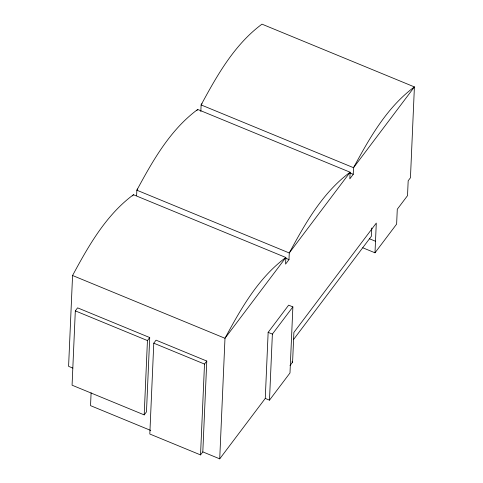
<?xml version="1.0" encoding="UTF-8"?>
<svg xmlns="http://www.w3.org/2000/svg" width="483" height="483" viewBox="0 0 483 483"><rect width="100%" height="100%" fill="white"/><g stroke="black" fill="none" stroke-linecap="round" stroke-linejoin="round"><path stroke-width="0.72" d="M136.617 195.651L136.852 190.199C152.833 160.61 170.167 129.824 197.704 109.46L350.121 172.226C322.584 192.596 305.25 223.381 289.269 252.965L288.985 259.576L285.574 264.104L285.858 257.499L133.441 194.727C105.892 215.128 88.552 245.877 72.565 275.503L68.592 366.349L72.818 368.088M75.318 310.871L72.076 385.192L144.194 414.891L146.476 411.872L149.718 337.551L77.594 307.846L75.318 310.871L147.442 340.569L144.194 414.891M91.1 392.77L90.538 405.648L150.708 430.431M153.781 343.184L149.815 434.024L200.536 454.908L202.812 451.889L206.778 361.049L156.057 340.159L153.781 343.184L204.502 364.067L200.536 454.908M200.825 111.531L201.115 104.926C217.102 75.336 234.448 44.527 261.985 24.15L414.408 86.922L410.453 177.756L408.177 180.781L407.525 195.645L397.28 209.242L396.628 224.106L374.995 252.808L362.757 247.773M202.812 451.889L219.723 458.85L224.987 338.275C240.963 308.649 258.314 277.882 285.858 257.499L224.987 338.275L72.565 275.503M265.264 398.415L268.15 332.352L288.641 305.159L292.873 306.898L289.987 372.961L269.49 400.159L265.264 398.415L219.723 458.85M269.49 400.159L272.376 334.091L292.873 306.898M290.029 365.559L292.589 362.153L293.887 332.425L376.293 223.08L374.995 252.808M137.764 188.992L136.852 190.199L289.269 252.965L350.121 172.226L349.831 178.837L353.248 174.303L353.532 167.698C369.519 138.108 386.859 107.286 414.408 86.922L353.532 167.698L201.115 104.926L202.015 103.73M371.777 228.03L371.421 236.205L293.555 339.525M132.535 195.929L133.441 194.727M196.792 110.661L197.704 109.46M147.442 340.569L149.718 337.551M204.502 364.067L206.778 361.049M349.764 172.866L353.248 174.303M369.35 238.717L375.502 241.246M285.501 258.139L288.985 259.576M268.15 332.352L272.376 334.091M291.967 361.9L292.589 362.153"/></g></svg>
